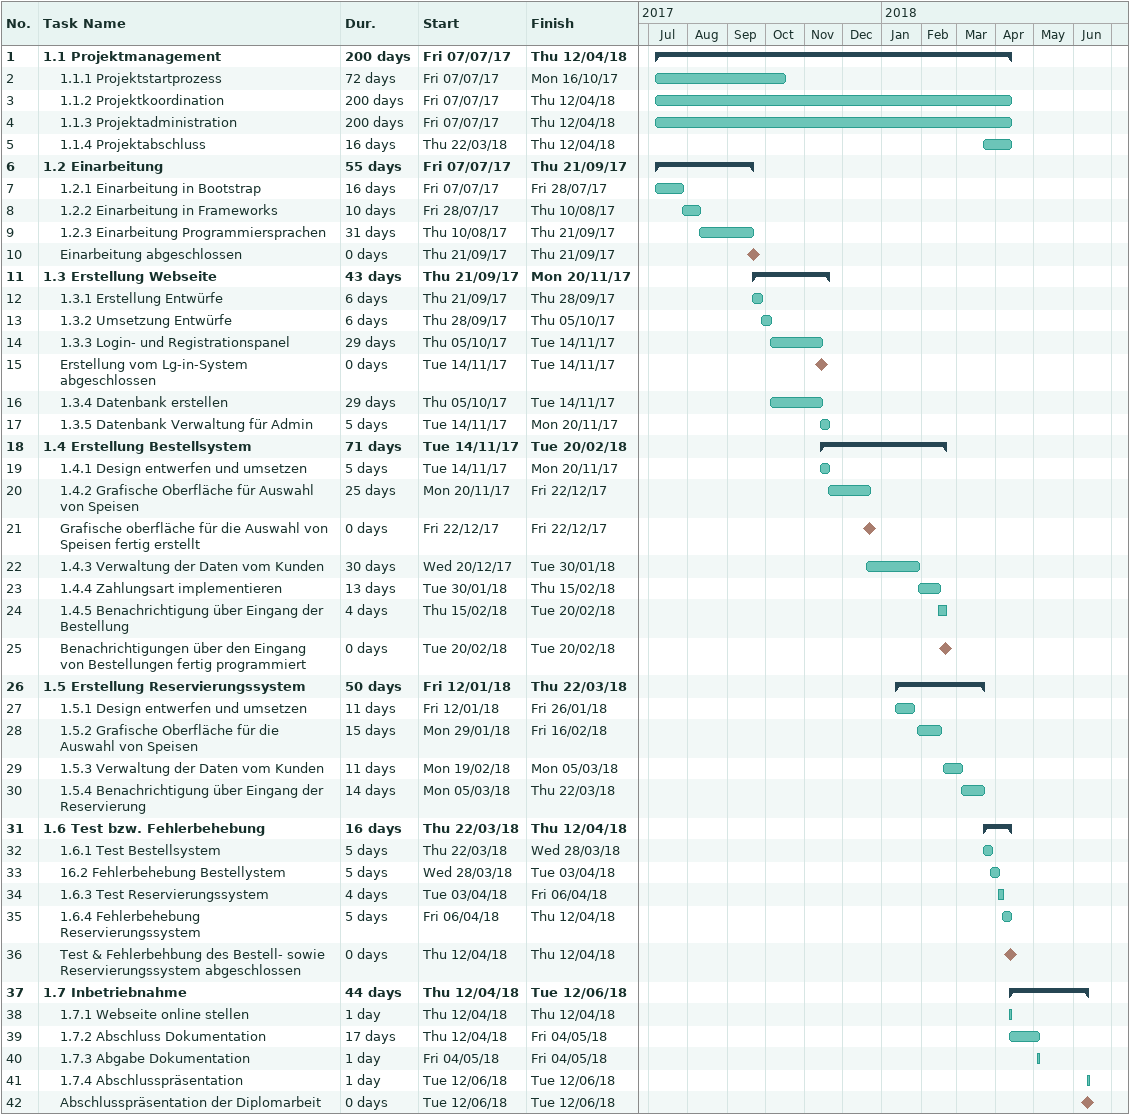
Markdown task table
| ID | Level | Task | Duration | Start | Finish |
|---|---|---|---|---|---|
| 1 | 1 | **1.1 Projektmanagement** | 200d | 2017-07-07 | 2018-04-12 |
| 2 | 2 | 1.1.1 Projektstartprozess | 72d | 2017-07-07 | 2017-10-16 |
| 3 | 2 | 1.1.2 Projektkoordination | 200d | 2017-07-07 | 2018-04-12 |
| 4 | 2 | 1.1.3 Projektadministration | 200d | 2017-07-07 | 2018-04-12 |
| 5 | 2 | 1.1.4 Projektabschluss | 16d | 2018-03-22 | 2018-04-12 |
| 6 | 1 | **1.2 Einarbeitung** | 55d | 2017-07-07 | 2017-09-21 |
| 7 | 2 | 1.2.1 Einarbeitung in Bootstrap | 16d | 2017-07-07 | 2017-07-28 |
| 8 | 2 | 1.2.2 Einarbeitung in Frameworks | 10d | 2017-07-28 | 2017-08-10 |
| 9 | 2 | 1.2.3 Einarbeitung Programmiersprachen | 31d | 2017-08-10 | 2017-09-21 |
| 10 | 2 | Einarbeitung abgeschlossen | 0d | 2017-09-21 | 2017-09-21 |
| 11 | 1 | **1.3 Erstellung Webseite** | 43d | 2017-09-21 | 2017-11-20 |
| 12 | 2 | 1.3.1 Erstellung Entwürfe | 6d | 2017-09-21 | 2017-09-28 |
| 13 | 2 | 1.3.2 Umsetzung Entwürfe | 6d | 2017-09-28 | 2017-10-05 |
| 14 | 2 | 1.3.3 Login- und Registrationspanel | 29d | 2017-10-05 | 2017-11-14 |
| 15 | 2 | Erstellung vom Lg-in-System abgeschlossen | 0d | 2017-11-14 | 2017-11-14 |
| 16 | 2 | 1.3.4 Datenbank erstellen | 29d | 2017-10-05 | 2017-11-14 |
| 17 | 2 | 1.3.5 Datenbank Verwaltung für Admin | 5d | 2017-11-14 | 2017-11-20 |
| 18 | 1 | **1.4 Erstellung Bestellsystem** | 71d | 2017-11-14 | 2018-02-20 |
| 19 | 2 | 1.4.1 Design entwerfen und umsetzen | 5d | 2017-11-14 | 2017-11-20 |
| 20 | 2 | 1.4.2 Grafische Oberfläche für Auswahl von Speisen | 25d | 2017-11-20 | 2017-12-22 |
| 21 | 2 | Grafische oberfläche für die Auswahl von Speisen fertig erstellt | 0d | 2017-12-22 | 2017-12-22 |
| 22 | 2 | 1.4.3 Verwaltung der Daten vom Kunden | 30d | 2017-12-20 | 2018-01-30 |
| 23 | 2 | 1.4.4 Zahlungsart implementieren | 13d | 2018-01-30 | 2018-02-15 |
| 24 | 2 | 1.4.5 Benachrichtigung über Eingang der Bestellung | 4d | 2018-02-15 | 2018-02-20 |
| 25 | 2 | Benachrichtigungen über den Eingang von Bestellungen fertig programmiert | 0d | 2018-02-20 | 2018-02-20 |
| 26 | 1 | **1.5 Erstellung Reservierungssystem** | 50d | 2018-01-12 | 2018-03-22 |
| 27 | 2 | 1.5.1 Design entwerfen und umsetzen | 11d | 2018-01-12 | 2018-01-26 |
| 28 | 2 | 1.5.2 Grafische Oberfläche für die Auswahl von Speisen | 15d | 2018-01-29 | 2018-02-16 |
| 29 | 2 | 1.5.3 Verwaltung der Daten vom Kunden | 11d | 2018-02-19 | 2018-03-05 |
| 30 | 2 | 1.5.4 Benachrichtigung über Eingang der Reservierung | 14d | 2018-03-05 | 2018-03-22 |
| 31 | 1 | **1.6 Test bzw. Fehlerbehebung** | 16d | 2018-03-22 | 2018-04-12 |
| 32 | 2 | 1.6.1 Test Bestellsystem | 5d | 2018-03-22 | 2018-03-28 |
| 33 | 2 | 16.2 Fehlerbehebung Bestellystem | 5d | 2018-03-28 | 2018-04-03 |
| 34 | 2 | 1.6.3 Test Reservierungssystem | 4d | 2018-04-03 | 2018-04-06 |
| 35 | 2 | 1.6.4 Fehlerbehebung Reservierungssystem | 5d | 2018-04-06 | 2018-04-12 |
| 36 | 2 | Test & Fehlerbehbung des Bestell- sowie Reservierungssystem abgeschlossen | 0d | 2018-04-12 | 2018-04-12 |
| 37 | 1 | **1.7 Inbetriebnahme** | 44d | 2018-04-12 | 2018-06-12 |
| 38 | 2 | 1.7.1 Webseite online stellen | 1d | 2018-04-12 | 2018-04-12 |
| 39 | 2 | 1.7.2 Abschluss Dokumentation | 17d | 2018-04-12 | 2018-05-04 |
| 40 | 2 | 1.7.3 Abgabe Dokumentation | 1d | 2018-05-04 | 2018-05-04 |
| 41 | 2 | 1.7.4 Abschlusspräsentation | 1d | 2018-06-12 | 2018-06-12 |
| 42 | 2 | Abschlusspräsentation der Diplomarbeit | 0d | 2018-06-12 | 2018-06-12 |
